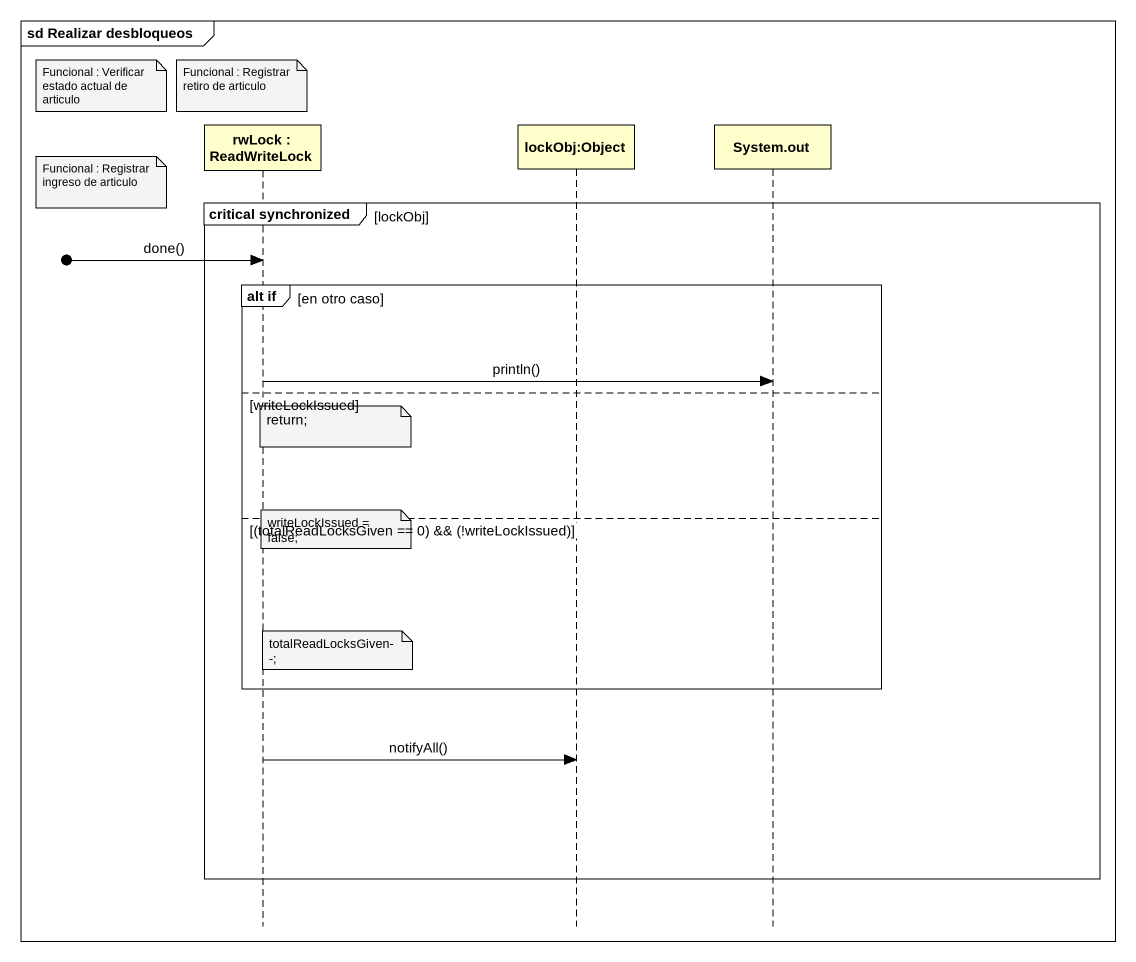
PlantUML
@startuml
mainframe sd Realizar desbloqueos
hide footbox
participant "rwLock : ReadWriteLock" as rwLock
participant "lockObj:Object" as lockObj_Object
participant "System.out" as System_out

note left of rwLock : Funcional : Verificar estado actual de articulo
note over rwLock : Funcional : Registrar retiro de articulo
note left of rwLock : Funcional : Registrar ingreso de articulo
group critical synchronized [lockObj]
  [o-> rwLock : done()
  group alt if [en otro caso]
    rwLock -> System_out : println()
  else writeLockIssued
    note over rwLock : return;
  else (totalReadLocksGiven == 0) && (!writeLockIssued)
    note over rwLock : writeLockIssued = false;
    note over rwLock : totalReadLocksGiven--;
  end
  rwLock -> lockObj_Object : notifyAll()
end
@enduml
